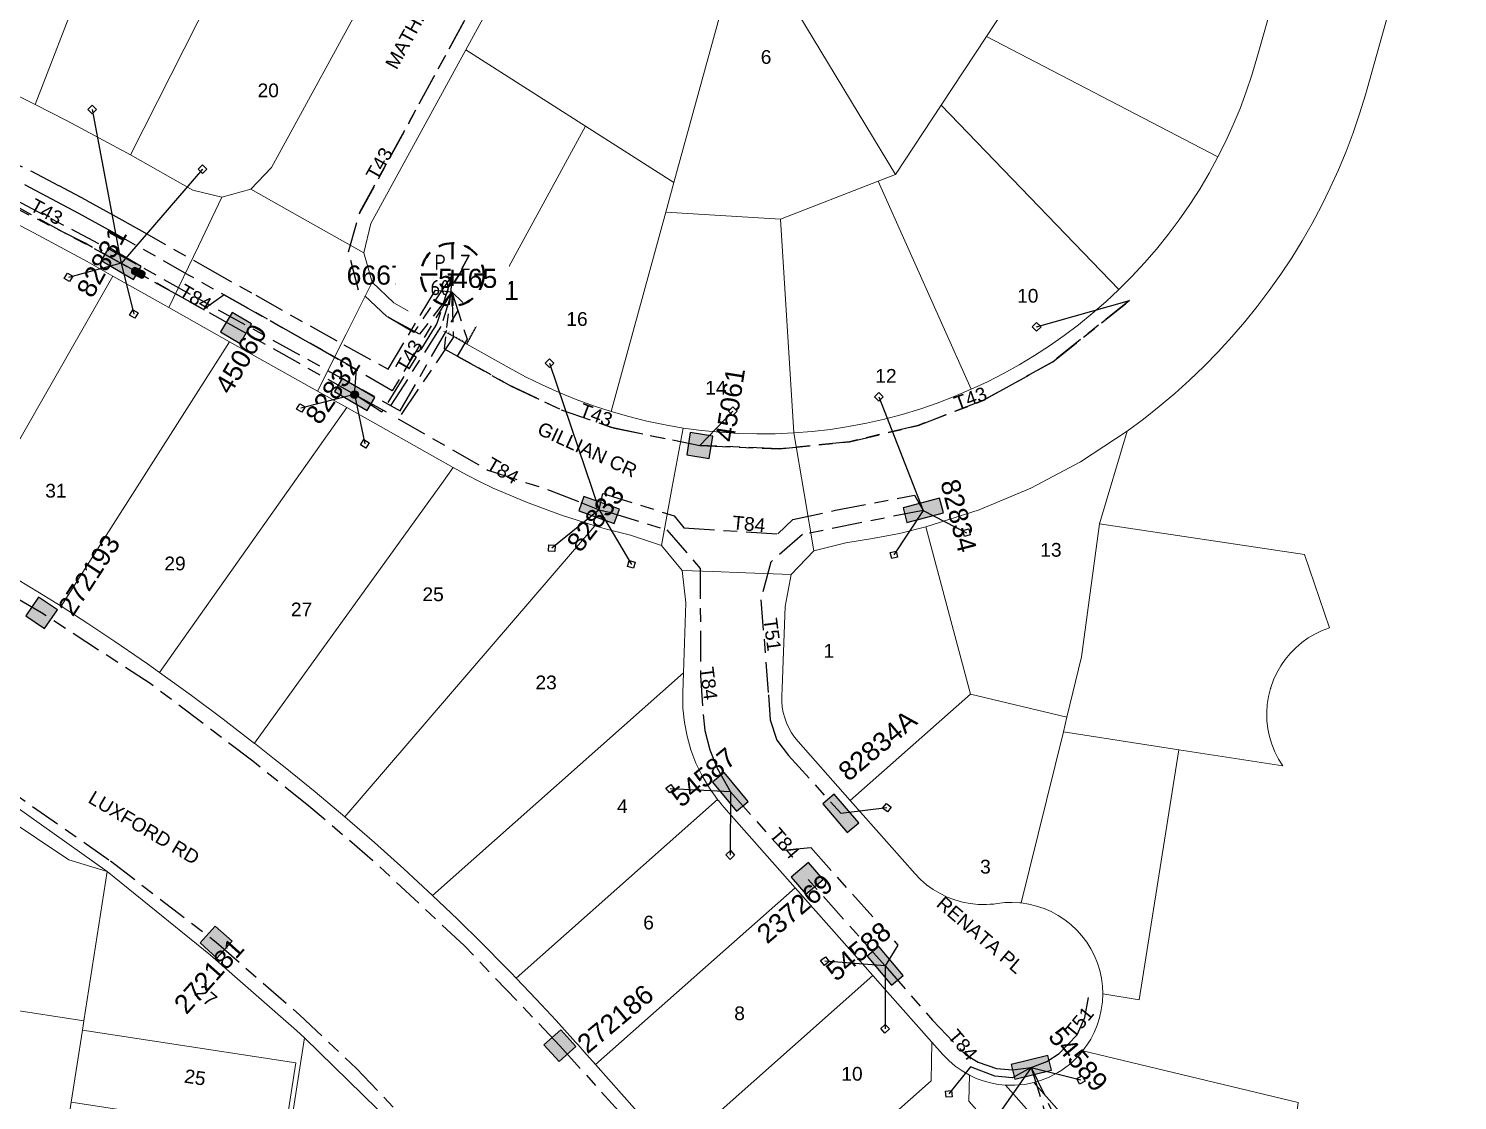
# Model space of a CAD drawing. Header units: metres. Extents: x 298351 to 299301, y 6265099 to 6266102.
# Drawn here: x 299109.7 to 299297.2, y 6265462.5 to 6265603.1 of the extents above; entities that cross this region are included whole.
import ezdxf
from ezdxf.enums import TextEntityAlignment as Align

# ---------------------------------------------------------------- set-up
doc = ezdxf.new("R2010")
doc.units = ezdxf.units.M
for name, pattern in [('Cable Exist UG', [8.2, 4, -1.2, 1.8, -1.2]), ('Dash', [5, 3, -2]), ('HIDDEN', [0.375, 0.25, -0.125]), ('HIDDEN2', [0.1875, 0.125, -0.0625])]:
    doc.linetypes.add(name, pattern=pattern)
doc.layers.get('0').update_dxf_attribs({"color": 6})
for name, color, linetype, lineweight in [('Cadastre Land Parcels_SP_EXT', 9, 'Continuous', 5), ('Cadastre Other Property_SP_EXT', 9, 'HIDDEN', 5), ('Cadastre Roads_SP_EXT', 9, 'Continuous', 5)]:
    doc.layers.add(name, color=color, linetype=linetype, lineweight=lineweight)
for name, color, linetype in [('Equip_HV_EXT', 7, 'Continuous'), ('Equip_LV_EXT', 7, 'Continuous'), ('Equip_SL_EXT', 7, 'Continuous'), ('Mains_HV_EXT', 7, 'Continuous'), ('Mains_LV_EXT', 7, 'Continuous'), ('Mains_LV_SL_EXT', 7, 'Continuous'), ('Mains_SL_EXT', 7, 'Continuous'), ('Services_SP_EXT', 7, 'Continuous'), ('Sub_SP_EXT', 7, 'Continuous'), ('SupportsUG_SP_LV_EXT', 7, 'Continuous'), ('SupportsUG_SP_LV_SL_EXT', 7, 'Continuous')]:
    doc.layers.add(name, color=color, linetype=linetype)
doc.layers.get('0').freeze()
doc.styles.add('COLUMN_LABEL', font='arial.ttf')
doc.styles.add('iecARIAL', font='arial.ttf', dxfattribs={"height": 2})
doc.styles.add('IESYMBOL1', font='isocp.shx')
doc.styles.add('POLE_LABEL', font='arial.ttf')
doc.styles.add('SLCP_LABEL', font='arial.ttf', dxfattribs={"height": 3.5})
doc.styles.get("Standard").update_dxf_attribs({"font": 'arial.ttf'})
doc.styles.add('SWITCH_LABEL', font='arial.ttf', dxfattribs={"height": 2.5})

# ---------------------------------------------------------------- blocks, each defined once
blk = doc.blocks.new('SUB_PADMOUNT_EXT')
for points in [[(0, 0), (-3.84, 1.92), (-3.84, -1.92)], [(0, 0), (3.84, 1.92), (3.84, -1.92)]]:
    blk.add_hatch(color=256).paths.add_polyline_path(points)
for p, q in [((3.84, 1.92), (-3.84, -1.92)), ((-3.84, 1.92), (3.84, -1.92))]:
    blk.add_line(p, q)
blk.add_lwpolyline([(-3.84, -1.92), (3.84, -1.92), (3.84, 1.92), (-3.84, 1.92)], close=True)
for tag, height, flags, p in [('ASSET_NUM', 3.5, 8, (2, 2)), ('STREET_CODE', 0.2, 9, (1.5, 0)), ('CONSTRUCTED_VOLTAGE', 0.2, 9, (1.5, -0.2)), ('OPERATING_VOLTAGE', 0.2, 9, (1.5, -0.6)), ('ORIENTATION', 0.2, 9, (1.5, -0.8)), ('OWNED_BY', 0.2, 9, (1.5, -1)), ('OPERATED_BY', 0.2, 9, (1.5, -1.2)), ('SECONDARY_VOLTAGE', 0.2, 9, (1.5, -1.6)), ('STATE', 0.2, 9, (1.5, -1.8)), ('NO_PHASES', 0.2, 9, (1.5, -0.4)), ('MAINTAINED_BY', 0.2, 9, (1.5, -1.4)), ('SUBSTATION_TYPE', 0.2, 9, (1.5, -2.2)), ('STREETNAME', 0.2, 9, (1.5, -3)), ('SUBURB', 0.2, 9, (1.5, -3.2)), ('Z', 0.2, 1, (1.5, -3.6)), ('PARENT', 0.2, 9, (1.5, -2)), ('USAGE', 0.2, 9, (1.5, -2.4)), ('LEGEND', 0.2, 9, (1.5, -2.6)), ('LOCATION', 0.2, 9, (1.5, -2.8)), ('NOTES', 0.2, 9, (1.5, -3.4))]:
    blk.add_attdef(tag, text='', height=height, dxfattribs=dict(flags=flags)).set_placement(p, align=Align.MIDDLE_LEFT)
blk = doc.blocks.new('COLUMN_EXT')
blk.add_hatch(color=256).paths.add_polyline_path([(-1.49, 1.48), (-1.49, -1.49), (1.48, -1.49), (1.48, 1.48)])
blk.add_lwpolyline([(-1.49, -1.49), (1.48, -1.49), (1.48, 1.48), (-1.49, 1.48)], close=True)
for tag, height, style, flags, p in [('ASSET_NUM', 2.5, 'COLUMN_LABEL', 8, (2, 2)), ('STRUCTURE_PLANT_NUMBER', 0.2, 'POLE_LABEL', 9, (1.81, 0.03)), ('STREET_CODE', 0.2, 'COLUMN_LABEL', 9, (1.81, -0.2))]:
    blk.add_attdef(tag, text='', height=height, dxfattribs=dict(style=style, flags=flags)).set_placement(p, align=Align.MIDDLE_LEFT)
at = {"flags": 9}
for tag, p in [('COLUMN_TYPE', (1.81, -0.4)), ('OWNED_BY', (1.81, -0.6)), ('STATE', (1.81, -0.8)), ('USAGE', (1.81, -1)), ('STREETNAME', (1.81, -1.6)), ('SUBURB', (1.81, -1.8)), ('LEGEND', (1.81, -1.2)), ('LOCATION', (1.81, -1.4)), ('NOTES', (1.81, -2))]:
    blk.add_attdef(tag, text='', height=0.2, dxfattribs=at).set_placement(p, align=Align.MIDDLE_LEFT)
at = {"flags": 1}
blk.add_attdef('Z', (1.81, -2.35), '', height=0.2, dxfattribs=at)
blk = doc.blocks.new('PILLAR_EXT')
blk.add_hatch(color=256).paths.add_polyline_path([(-2.475, 0.99), (-2.475, -0.99), (2.475, -0.99), (2.475, 0.99)])
blk.add_lwpolyline([(-2.475, -0.99), (2.475, -0.99), (2.475, 0.99), (-2.475, 0.99)], close=True)
at = {"style": 'iecARIAL', "flags": 8}
blk.add_attdef('ASSET_NUM', (1.5, 3.5), '', height=2.5, dxfattribs=at)
for tag, p, flags in [('OWNED_BY', (0, -0.2), 9), ('STATE', (0, -0.4), 9), ('SUPPORT_TYPE', (0, -0.6), 9), ('STREETNAME', (0, -1.8), 9), ('SUBURB', (0, -2), 1), ('USAGE', (0, -0.8), 9), ('LEGEND', (0, -1), 9), ('LOCATION', (0, -1.2), 9), ('NOTES', (0, -1.4), 9), ('PARENT', (0, -1.6), 9)]:
    blk.add_attdef(tag, p, '', height=0.2, dxfattribs=dict(flags=flags))
blk = doc.blocks.new('CCP_EXT')
at = {"flags": 9}
for tag, p in [('STATE', (0, -1.8)), ('NOTES', (0, -2))]:
    blk.add_attdef(tag, text='', height=0.2, dxfattribs=at).set_placement(p, align=Align.MIDDLE_LEFT)
blk.add_wipeout([(0, 0.57), (0.57, 0), (0, -0.57), (-0.57, 0)])
blk.add_lwpolyline([(-0.57, 0), (0, 0.57), (0.57, 0), (0, -0.57), (-0.57, 0)])
at = {"flags": 1}
blk.add_attdef('Z', (0, 0), '', height=0.2, dxfattribs=at)
at = {"flags": 9}
for tag, p in [('CCP_TYPE', (0, 0)), ('CONSTRUCTED_VOLTAGE', (0, -0.2)), ('OPERATING_VOLTAGE', (0, -0.6)), ('ORIENTATION', (0, -0.8)), ('OWNED_BY', (0, -1)), ('NO_PHASES', (0, -0.4)), ('USAGE', (0, -1.2)), ('LEGEND', (0, -1.4)), ('LIFE_SUPPORT', (0, -1.6))]:
    blk.add_attdef(tag, text='', height=0.2, dxfattribs=at).set_placement(p, align=Align.MIDDLE_LEFT)
blk = doc.blocks.new('LV_STJ_EXT')
h = blk.add_hatch(color=256)
edge = h.paths.add_edge_path()
edge.add_ellipse((-0.59, 0.13), major_axis=(0.226, 0.226), ratio=1, start_angle=45, end_angle=135)
edge.add_line((-0.91, 0.13), (-0.91, -0.13))
edge.add_ellipse((-0.59, -0.13), major_axis=(0.226, 0.226), ratio=1, start_angle=135, end_angle=225)
edge.add_line((-0.59, -0.45), (0.59, -0.45))
edge.add_ellipse((0.59, -0.13), major_axis=(-0.226, 0.226), ratio=1, start_angle=135, end_angle=225)
edge.add_line((0.91, -0.13), (0.91, 0.13))
edge.add_ellipse((0.59, 0.13), major_axis=(-0.226, 0.226), ratio=1, start_angle=225, end_angle=315)
edge.add_line((0.59, 0.45), (-0.59, 0.45))
blk.add_lwpolyline([(-0.91, 0.13), (-0.91, -0.13, 0.414214), (-0.59, -0.45), (0.59, -0.45, 0.414214), (0.91, -0.13), (0.91, 0.13, 0.414214), (0.59, 0.45), (-0.59, 0.45, 0.414214)], format="xyb", close=True)
at = {"flags": 1}
blk.add_attdef('Z', (0, 0), '', height=0.2, dxfattribs=at)
at = {"flags": 9}
for tag, p in [('ORIENTATION', (0, 0)), ('USAGE', (0, -0.2)), ('LEGEND', (0, -0.4)), ('NOTES', (0, -0.6))]:
    blk.add_attdef(tag, text='', height=0.2, dxfattribs=at).set_placement(p, align=Align.MIDDLE_LEFT)
blk = doc.blocks.new('LV_UG_DFUSE_CLOSED_EXT')
for points in [[(1, 0), (0, 0)], [(5.04, 0.73), (2.16, -0.72)], [(5.05, -0.71), (2.16, 0.72)], [(6.2, 0.01), (7.2, 0.01)]]:
    blk.add_lwpolyline(points)
for centre in [(1.8, 0), (5.4, 0.01)]:
    blk.add_circle(centre, 0.8)
at = {"flags": 9}
for tag, p in [('ACTUAL_STATUS', (0, 0)), ('CONSTRUCTED_VOLTAGE', (0, -0.2)), ('OPERATING_VOLTAGE', (0, -0.6)), ('ORIENTATION', (0, -0.8)), ('STATE', (0, -1)), ('SWITCH_TYPE', (0, -1.2)), ('NO_PHASES', (0, -0.4)), ('USAGE', (0, -1.4)), ('NOTES', (0, -1.6))]:
    blk.add_attdef(tag, text='', height=0.2, dxfattribs=at).set_placement(p, align=Align.MIDDLE_LEFT)
at = {"flags": 1}
blk.add_attdef('Z', (0, 0), '', height=0.2, dxfattribs=at)
blk = doc.blocks.new('SWG_HOLEC_SU_EXT')
blk.add_line((1.8, -2), (5.8, -2))
for points in [[(1, 0), (0, 0)], [(6.6, 0), (7.6, 0)]]:
    blk.add_lwpolyline(points)
for points in [[(1.8, -0.8, 1), (1.8, 0.8, 1)], [(5.8, -0.8, 1), (5.8, 0.8, 1)]]:
    blk.add_lwpolyline(points, format="xyb", close=True)
at = {"style": 'SWITCH_LABEL', "flags": 8}
blk.add_attdef('ASSET_NUM', text='', height=2.5, rotation=179.9544, dxfattribs=at).set_placement((-2.4, 0), align=Align.MIDDLE_LEFT)
at = {"flags": 1}
blk.add_attdef('Z', (0, 0), '', height=0.2, dxfattribs=at)
at = {"flags": 9}
for tag, p in [('ACTUAL_STATUS', (0, -0.4)), ('CONSTRUCTED_VOLTAGE', (0, -0.6)), ('OPERATING_VOLTAGE', (0, -1)), ('ORIENTATION', (0, -1.2)), ('OWNED_BY', (0, -1.4)), ('STATE', (0, -1.8)), ('NO_PHASES', (0, -0.8)), ('PARENT', (0, -1.6)), ('SWITCH_TYPE', (0, -2)), ('STREETNAME', (0, -2.6)), ('SUBURB', (0, -2.8)), ('USAGE', (0, -2.2)), ('LOCATION', (0, -2.4)), ('NOTES', (0, -3))]:
    blk.add_attdef(tag, text='', height=0.2, dxfattribs=at).set_placement(p, align=Align.MIDDLE_LEFT)
at = {"style": 'SWITCH_LABEL', "flags": 9}
blk.add_attdef('STREET_CODE', text='', height=0.2, dxfattribs=at).set_placement((0, -0.2), align=Align.MIDDLE_LEFT)
blk = doc.blocks.new('SLCP_ZELL_EXT')
blk.add_wipeout([(-0.24, 7.5), (-0.71, 7.47), (-1.17, 7.41), (-1.64, 7.32), (-2.09, 7.21), (-2.54, 7.06), (-2.98, 6.89), (-3.41, 6.69), (-3.82, 6.46), (-4.22, 6.21), (-4.6, 5.93), (-4.96, 5.63), (-5.31, 5.31), (-5.63, 4.96), (-5.93, 4.6), (-6.21, 4.22), (-6.46, 3.82), (-6.69, 3.41), (-6.89, 2.98), (-7.06, 2.54), (-7.21, 2.09), (-7.32, 1.64), (-7.41, 1.17), (-7.47, 0.71), (-7.5, 0.24), (-7.5, -0.24), (-7.47, -0.71), (-7.41, -1.17), (-7.32, -1.64), (-7.21, -2.09), (-7.06, -2.54), (-6.89, -2.98), (-6.69, -3.41), (-6.46, -3.82), (-6.21, -4.22), (-5.93, -4.6), (-5.63, -4.96), (-5.31, -5.31), (-4.96, -5.63), (-4.6, -5.93), (-4.22, -6.21), (-3.82, -6.46), (-3.41, -6.69), (-2.98, -6.89), (-2.54, -7.06), (-2.09, -7.21), (-1.64, -7.32), (-1.17, -7.41), (-0.71, -7.47), (-0.24, -7.5), (0.24, -7.5), (0.71, -7.47), (1.17, -7.41), (1.64, -7.32), (2.09, -7.21), (2.54, -7.06), (2.98, -6.89), (3.41, -6.69), (3.82, -6.46), (4.22, -6.21), (4.6, -5.93), (4.96, -5.63), (5.31, -5.31), (5.63, -4.96), (5.93, -4.6), (6.21, -4.22), (6.46, -3.82), (6.69, -3.41), (6.89, -2.98), (7.06, -2.54), (7.21, -2.09), (7.32, -1.64), (7.41, -1.17), (7.47, -0.71), (7.5, -0.24), (7.5, 0.24), (7.47, 0.71), (7.41, 1.17), (7.32, 1.64), (7.21, 2.09), (7.06, 2.54), (6.89, 2.98), (6.69, 3.41), (6.46, 3.82), (6.21, 4.22), (5.93, 4.6), (5.63, 4.96), (5.31, 5.31), (4.96, 5.63), (4.6, 5.93), (4.22, 6.21), (3.82, 6.46), (3.41, 6.69), (2.98, 6.89), (2.54, 7.06), (2.09, 7.21), (1.64, 7.32), (1.17, 7.41), (0.71, 7.47), (0.24, 7.5)])
at = {"linetype": 'Dash', "lineweight": 40, "ltscale": 0.7}
for p, q in [((0, 4.11), (0, -4.11)), ((-4.11, 0), (4.11, 0))]:
    blk.add_line(p, q, dxfattribs=at)
blk.add_circle((0, 0), 4.11, dxfattribs=at)
at = {"lineweight": 40, "style": 'IESYMBOL1'}
for s, p in [('P', (-1.6, 0)), ('Z', (1.7, 0)), ('60', (-1.61, -3.31))]:
    blk.add_text(s, height=2, dxfattribs=at).set_placement(p, align=Align.BOTTOM_CENTER)
at = {"style": 'SLCP_LABEL'}
for tag, height, flags, p in [('ASSET_NUM', 2.5, 8, (2, 2)), ('STREET_CODE', 0.2, 9, (0, -0.2))]:
    blk.add_attdef(tag, text='', height=height, dxfattribs=dict(at, flags=flags)).set_placement(p, align=Align.MIDDLE_LEFT)
at = {"flags": 1}
blk.add_attdef('Z', (0, 0), '', height=0.2, dxfattribs=at)
at = {"flags": 9}
for tag, p in [('CONSTRUCTED_VOLTAGE', (0, -0.4)), ('CONTROL_TYPE', (0, -0.6)), ('OPERATING_VOLTAGE', (0, -1)), ('ORIENTATION', (0, -1.2)), ('OWNED_BY', (0, -1.4)), ('NO_PHASES', (0, -0.8)), ('USAGE', (0, -1.6)), ('LOCATION', (0, -1.8)), ('STATE', (0, -2)), ('NOTES', (0, -2.2))]:
    blk.add_attdef(tag, text='', height=0.2, dxfattribs=at).set_placement(p, align=Align.MIDDLE_LEFT)
blk = doc.blocks.new('CONNECTOR_NODE_EXT')
h = blk.add_hatch(color=256)
edge = h.paths.add_edge_path()
edge.add_arc((0, 0), 0.5, 0, 360)
blk.add_circle((0, 0), 0.5)
at = {"flags": 1}
blk.add_attdef('Z', (0, 0), '', height=0.2, dxfattribs=at)
at = {"flags": 9}
for tag, p in [('CONNECTOR_TYPE', (0, 0)), ('CONSTRUCTED_VOLTAGE', (0, -0.2)), ('OPERATING_VOLTAGE', (0, -0.6)), ('ORIENTATION', (0, -0.8)), ('SUBTYPE', (0, -1)), ('NO_PHASES', (0, -0.4)), ('USAGE', (0, -1.2)), ('NOTES', (0, -1.4))]:
    blk.add_attdef(tag, text='', height=0.2, dxfattribs=at).set_placement(p, align=Align.MIDDLE_LEFT)

msp = doc.modelspace()

# ---------------------------------------------------------------- linework, layer by layer
at = {"layer": 'Cadastre Land Parcels_SP_EXT', "linetype": 'Continuous'}
for points in [[(299110.59, 6265593.12), (299116.62, 6265608.62), (299123.55, 6265626.44), (299117.88, 6265629.61), (299111.9, 6265632.93), (299109.7, 6265633.82), (299097.15, 6265599.55), (299101.66, 6265597.47), (299106.14, 6265595.33), (299110.59, 6265593.12)], [(299134.36, 6265620.47), (299123.55, 6265626.44), (299116.62, 6265608.62), (299110.59, 6265593.12), (299114.8, 6265590.97), (299118.98, 6265588.75), (299123.13, 6265586.49), (299139.01, 6265617.89), (299134.36, 6265620.47)], [(299229.46, 6265593.01), (299235.41, 6265602.04), (299242.01, 6265612.05), (299243.78, 6265614.8), (299238.41, 6265615.61), (299211.47, 6265619.46), (299211.43, 6265618.03), (299211.39, 6265616.59), (299211.17, 6265615.65), (299210.88, 6265614.73), (299210.53, 6265613.83), (299210.1, 6265612.97), (299209.61, 6265612.14), (299209.06, 6265611.35), (299208.45, 6265610.61), (299207.78, 6265609.91), (299223.48, 6265583.92), (299229.46, 6265593.01)], [(299138.89, 6265582.01), (299141.6, 6265584.84), (299154.85, 6265609.09), (299154.38, 6265609.35), (299139.01, 6265617.89), (299123.13, 6265586.49), (299131.31, 6265581.89), (299135.11, 6265580.93), (299138.89, 6265582.01)], [(299200.91, 6265606.54), (299199.91, 6265606.44), (299198.91, 6265606.41), (299197.91, 6265606.47), (299196.91, 6265606.6), (299195.93, 6265606.82), (299194.97, 6265607.12), (299194.03, 6265607.48), (299193.13, 6265607.93), (299192.27, 6265608.44), (299184.68, 6265613.4), (299180.3, 6265614.77), (299175.85, 6265613.65), (299172.64, 6265610.37), (299167.13, 6265600.28), (299182.82, 6265590.26), (299194.41, 6265582.86), (299200.91, 6265606.54)], [(299273.21, 6265607.38), (299247.9, 6265611.17), (299242.01, 6265612.05), (299235.41, 6265602.04), (299265.79, 6265586.23), (299266.83, 6265588.31), (299267.79, 6265590.43), (299268.69, 6265592.58), (299269.5, 6265594.76), (299270.25, 6265596.96), (299270.91, 6265599.19), (299273.21, 6265607.38)], [(299223.48, 6265583.92), (299207.78, 6265609.91), (299207.06, 6265609.27), (299206.28, 6265608.67), (299205.47, 6265608.15), (299204.61, 6265607.69), (299203.72, 6265607.29), (299202.81, 6265606.97), (299201.87, 6265606.72), (299200.91, 6265606.54), (299194.41, 6265582.86), (299193.36, 6265578.99), (299208.38, 6265578.07), (299221.23, 6265583.05), (299223.48, 6265583.92)], [(299265.79, 6265586.23), (299235.41, 6265602.04), (299229.46, 6265593.01), (299252.8, 6265568.83), (299254.51, 6265570.54), (299256.16, 6265572.32), (299257.74, 6265574.15), (299259.26, 6265576.04), (299260.71, 6265577.98), (299262.09, 6265579.97), (299263.4, 6265582.01), (299264.63, 6265584.1), (299265.79, 6265586.23)], [(299182.82, 6265590.26), (299167.13, 6265600.28), (299154.67, 6265577.48), (299153.73, 6265573.63), (299154.82, 6265569.82), (299157.67, 6265567.07), (299167.23, 6265561.69), (299169.88, 6265566.54), (299182.82, 6265590.26)], [(299252.8, 6265568.83), (299229.46, 6265593.01), (299223.48, 6265583.92), (299221.23, 6265583.05), (299233.42, 6265555.75), (299235.55, 6265556.74), (299237.64, 6265557.81), (299239.7, 6265558.95), (299241.71, 6265560.16), (299243.68, 6265561.45), (299245.6, 6265562.79), (299247.48, 6265564.21), (299249.31, 6265565.69), (299251.08, 6265567.23), (299252.8, 6265568.83)], [(299194.41, 6265582.86), (299182.82, 6265590.26), (299169.88, 6265566.54), (299167.23, 6265561.69), (299172.82, 6265558.55), (299174.96, 6265557.4), (299177.14, 6265556.32), (299179.35, 6265555.33), (299181.6, 6265554.42), (299183.88, 6265553.58), (299186.19, 6265552.83), (299193.36, 6265578.99), (299194.41, 6265582.86)], [(299233.42, 6265555.75), (299221.23, 6265583.05), (299208.38, 6265578.07), (299210.14, 6265550.02), (299212.54, 6265550.21), (299214.94, 6265550.49), (299217.32, 6265550.86), (299219.69, 6265551.31), (299222.04, 6265551.84), (299224.37, 6265552.46), (299226.67, 6265553.16), (299228.95, 6265553.94), (299231.2, 6265554.81), (299233.42, 6265555.75)], [(299120.81, 6265570.59), (299117.41, 6265572.5), (299113.94, 6265574.41), (299110.44, 6265576.28), (299106.93, 6265578.11), (299093.75, 6265554.65), (299086.97, 6265542.57), (299089.88, 6265541.08), (299091.56, 6265540.21), (299096.11, 6265537.78), (299100.61, 6265535.27), (299120.81, 6265570.59)], [(299208.38, 6265578.07), (299193.36, 6265578.99), (299186.19, 6265552.83), (299188.52, 6265552.17), (299190.87, 6265551.58), (299193.25, 6265551.09), (299195.64, 6265550.67), (299198.04, 6265550.35), (299200.45, 6265550.11), (299202.87, 6265549.96), (299205.3, 6265549.89), (299207.72, 6265549.91), (299210.14, 6265550.02), (299208.38, 6265578.07)], [(299128.15, 6265566.46), (299120.81, 6265570.59), (299100.61, 6265535.27), (299100.61, 6265535.27), (299102.21, 6265534.36), (299103.81, 6265533.43), (299105.43, 6265532.49), (299108.3, 6265530.81), (299111.16, 6265529.07), (299114, 6265527.3), (299136.11, 6265561.98), (299128.15, 6265566.46)], [(299126.93, 6265518.61), (299151.48, 6265553.34), (299147.66, 6265555.49), (299136.11, 6265561.98), (299114, 6265527.3), (299114, 6265527.29), (299117.54, 6265525.01), (299121.05, 6265522.68), (299124.52, 6265520.29), (299124.53, 6265520.29), (299125.33, 6265519.73), (299126.93, 6265518.61)], [(299165.47, 6265545.48), (299151.48, 6265553.34), (299126.93, 6265518.61), (299131.14, 6265515.57), (299135.29, 6265512.47), (299139.4, 6265509.3), (299139.4, 6265509.31), (299164.18, 6265543.68), (299165.47, 6265545.48)], [(299250.26, 6265538.1), (299253.9, 6265550.27), (299247.75, 6265546.23), (299241.26, 6265542.77), (299234.48, 6265539.92), (299227.48, 6265537.7), (299233.34, 6265515.76), (299245.97, 6265512.72), (299247.88, 6265520.65), (299250.26, 6265538.1)], [(299184.04, 6265537.84), (299179.52, 6265539.28), (299175.06, 6265540.93), (299170.68, 6265542.78), (299168.92, 6265543.64), (299167.19, 6265544.53), (299165.47, 6265545.48), (299164.18, 6265543.68), (299139.4, 6265509.31), (299142.03, 6265507.24), (299143.4, 6265506.16), (299147.35, 6265502.95), (299151.26, 6265499.68), (299184.04, 6265537.84)], [(299277.16, 6265534.06), (299250.26, 6265538.1), (299247.88, 6265520.65), (299245.97, 6265512.72), (299245.52, 6265510.82), (299260.65, 6265508.47), (299274.32, 6265506.35), (299273.75, 6265507.25), (299273.26, 6265508.19), (299272.86, 6265509.18), (299272.56, 6265510.19), (299272.33, 6265511.23), (299272.22, 6265512.29), (299272.19, 6265513.35), (299272.27, 6265514.41), (299272.44, 6265515.46), (299272.71, 6265516.52), (299272.72, 6265516.54), (299272.73, 6265516.57), (299272.74, 6265516.59), (299272.74, 6265516.62), (299272.75, 6265516.64), (299273.1, 6265517.62), (299273.53, 6265518.56), (299274.04, 6265519.46), (299274.62, 6265520.31), (299275.28, 6265521.11), (299276, 6265521.85), (299276.79, 6265522.52), (299277.63, 6265523.13), (299278.52, 6265523.65), (299279.45, 6265524.1), (299280.41, 6265524.47), (299277.16, 6265534.06)], [(299192.77, 6265535.27), (299188.71, 6265536.6), (299187.15, 6265537), (299185.59, 6265537.4), (299184.04, 6265537.84), (299151.26, 6265499.68), (299151.25, 6265499.67), (299155.13, 6265496.29), (299158.97, 6265492.86), (299162.75, 6265489.37), (299162.75, 6265489.37), (299195.68, 6265518.54), (299195.99, 6265527.72), (299195.48, 6265531.99), (299192.77, 6265535.27)], [(299227.48, 6265537.7), (299227.47, 6265537.7), (299224, 6265536.85), (299220.49, 6265536.17), (299216.95, 6265535.62), (299212.77, 6265534.55), (299209.79, 6265531.45), (299209.01, 6265527.24), (299208.61, 6265516.55), (299208.61, 6265516.53), (299208.57, 6265515.5), (299208.58, 6265514.78), (299208.64, 6265514.06), (299208.77, 6265513.35), (299208.95, 6265512.66), (299209.19, 6265511.98), (299209.49, 6265511.32), (299209.85, 6265510.7), (299210.25, 6265510.1), (299210.7, 6265509.54), (299217.56, 6265501.79), (299233.34, 6265515.76), (299227.48, 6265537.7)], [(299200.15, 6265501.92), (299199.07, 6265503.43), (299198.12, 6265505.03), (299197.31, 6265506.7), (299196.65, 6265508.44), (299196.15, 6265510.23), (299195.8, 6265512.06), (299195.6, 6265513.9), (299195.58, 6265515.76), (299195.58, 6265515.94), (299195.59, 6265515.99), (299195.68, 6265518.54), (299162.75, 6265489.37), (299166, 6265486.25), (299169.21, 6265483.1), (299172.38, 6265479.9), (299173.27, 6265478.98), (299173.49, 6265478.74), (299173.71, 6265478.51), (299200.15, 6265501.92)], [(299245.97, 6265512.72), (299233.34, 6265515.76), (299217.56, 6265501.79), (299226.05, 6265492.21), (299226.78, 6265491.46), (299227.57, 6265490.76), (299228.43, 6265490.14), (299229.33, 6265489.6), (299230.28, 6265489.14), (299231.26, 6265488.77), (299232.27, 6265488.48), (299233.3, 6265488.3), (299234.35, 6265488.18), (299235.41, 6265488.17), (299235.89, 6265488.19), (299236.38, 6265488.23), (299236.62, 6265488.26), (299236.86, 6265488.3), (299237.83, 6265488.41), (299238.81, 6265488.44), (299239.79, 6265488.39), (299239.82, 6265488.38), (299239.88, 6265488.39), (299239.92, 6265488.37), (299239.98, 6265488.37), (299245.52, 6265510.82), (299245.97, 6265512.72)], [(299084.49, 6265515.5), (299088.48, 6265511.7), (299089.97, 6265510.7), (299102.24, 6265502.54), (299115.01, 6265494.04), (299120.07, 6265492.49), (299102.79, 6265504.72), (299084.49, 6265515.5)], [(299260.65, 6265508.47), (299245.52, 6265510.82), (299239.98, 6265488.37), (299241, 6265488.21), (299242.01, 6265487.97), (299242.99, 6265487.64), (299243.93, 6265487.23), (299244.84, 6265486.73), (299245.7, 6265486.17), (299246.51, 6265485.54), (299247.26, 6265484.82), (299247.95, 6265484.06), (299248.58, 6265483.24), (299249.12, 6265482.36), (299249.59, 6265481.43), (299249.98, 6265480.48), (299250.28, 6265479.5), (299250.51, 6265478.49), (299250.64, 6265477.46), (299250.68, 6265476.43), (299255.45, 6265475.67), (299260.65, 6265508.47)], [(299120.07, 6265492.49), (299115.01, 6265494.04), (299102.24, 6265502.54), (299094.03, 6265479.76), (299082.42, 6265472.8), (299082.66, 6265472.22), (299082.86, 6265471.62), (299083.04, 6265471.02), (299083.18, 6265470.41), (299083.29, 6265469.79), (299083.37, 6265469.16), (299083.42, 6265468.54), (299083.43, 6265468.16), (299096.58, 6265476.06), (299117, 6265472.9), (299120.07, 6265492.49)], [(299210.32, 6265490.36), (299200.97, 6265500.92), (299200.73, 6265501.21), (299200.25, 6265501.79), (299200.22, 6265501.82), (299200.19, 6265501.85), (299200.16, 6265501.88), (299200.15, 6265501.92), (299173.71, 6265478.51), (299176.35, 6265475.74), (299178.95, 6265472.94), (299181.51, 6265470.1), (299181.88, 6265469.7), (299182.06, 6265469.49), (299182.42, 6265469.09), (299182.6, 6265468.88), (299184.13, 6265467.16), (299210.32, 6265490.36)], [(299145.94, 6265470.66), (299144.9, 6265471.66), (299133.61, 6265481.52), (299120.07, 6265492.49), (299117, 6265472.9), (299116.81, 6265471.69), (299144.79, 6265467.38), (299137.28, 6265419.07), (299137.78, 6265419.46), (299138, 6265419.61), (299145.94, 6265470.66)], [(299194.34, 6265455.63), (299220.53, 6265478.84), (299210.32, 6265490.36), (299184.13, 6265467.16), (299194.34, 6265455.63)], [(299228.25, 6265470.13), (299222.46, 6265476.66), (299220.53, 6265478.84), (299194.34, 6265455.63), (299204.54, 6265444.1), (299228.17, 6265465.03), (299228.25, 6265470.13)], [(299114.41, 6265456.27), (299115.34, 6265462.26), (299116.81, 6265471.69), (299117, 6265472.9), (299096.58, 6265476.06), (299083.43, 6265468.16), (299083.42, 6265467.53), (299083.38, 6265466.91), (299083.31, 6265466.28), (299083.28, 6265466.12), (299082.52, 6265461.2), (299114.41, 6265456.27)], [(299137.28, 6265419.07), (299144.79, 6265467.38), (299116.81, 6265471.69), (299115.34, 6265462.26), (299142.71, 6265458.05), (299136.55, 6265418.43), (299137.01, 6265418.85), (299137.28, 6265419.07)], [(299172.77, 6265442.29), (299165.57, 6265450.51), (299155.51, 6265461.34), (299145.94, 6265470.66), (299138, 6265419.61), (299138.52, 6265419.95), (299138.7, 6265420.06), (299142.28, 6265443.04), (299169.08, 6265438.85), (299172.77, 6265442.29)], [(299233.18, 6265465.78), (299232.22, 6265466.33), (299231.32, 6265466.97), (299230.47, 6265467.69), (299229.69, 6265468.49), (299228.25, 6265470.13), (299228.17, 6265465.03), (299204.54, 6265444.1), (299214.75, 6265432.58), (299239.83, 6265454.79), (299233.13, 6265462.35), (299233.18, 6265465.78)], [(299273.85, 6265446.3), (299276.17, 6265461.12), (299276.34, 6265462.21), (299248.08, 6265468.99), (299247.68, 6265468.51), (299247.25, 6265468.05), (299246.8, 6265467.61), (299246.32, 6265467.2), (299245.83, 6265466.81), (299245.31, 6265466.45), (299244.78, 6265466.12), (299244.23, 6265465.81), (299243.67, 6265465.54), (299243.09, 6265465.29), (299242.5, 6265465.07), (299241.9, 6265464.89), (299241.63, 6265464.82), (299271.47, 6265431.1), (299273.85, 6265446.3)], [(299237.93, 6265464.47), (299236.95, 6265464.57), (299235.97, 6265464.76), (299235.01, 6265465.02), (299234.08, 6265465.36), (299233.18, 6265465.78), (299233.13, 6265462.35), (299239.83, 6265454.79), (299214.75, 6265432.58), (299224.42, 6265421.65), (299224.99, 6265421.06), (299253.79, 6265446.57), (299237.93, 6265464.47)]]:
    msp.add_lwpolyline(points, close=True, dxfattribs=at)
at = {"layer": 'Cadastre Other Property_SP_EXT', "linetype": 'HIDDEN2'}
msp.add_lwpolyline([(299167.23, 6265561.78), (299169.87, 6265566.63), (299167.46, 6265567.96), (299164.83, 6265563.13), (299167.23, 6265561.78)], close=True, dxfattribs=at)
at = {"layer": 'Mains_LV_EXT', "linetype": 'Cable Exist UG'}
for points in [[(299121.9, 6265572.25), (299107.53, 6265580.04), (299093.56, 6265586.83)], [(299124.14, 6265571.03), (299121.89, 6265572.29)], [(299184.6, 6265539.92), (299185.07, 6265542.1), (299194.47, 6265539.15), (299195.73, 6265537.58), (299208.04, 6265536.77), (299210, 6265538.68), (299215.63, 6265539.89), (299225.99, 6265541.85), (299227.13, 6265539.87)]]:
    msp.add_lwpolyline(points, dxfattribs=at)
at = {"layer": 'Mains_LV_SL_EXT', "linetype": 'Cable Exist UG'}
for points in [[(299152.52, 6265555.06), (299136.97, 6265563.81)], [(299080.19, 6265520), (299103.55, 6265505.74), (299120.5, 6265493.88), (299134.35, 6265483.24)], [(299134.35, 6265483.24), (299145.31, 6265473.68), (299152.78, 6265466.67), (299168.38, 6265450.06), (299191.81, 6265424.47)]]:
    msp.add_lwpolyline(points, dxfattribs=at)
at = {"layer": 'Mains_SL_EXT', "linetype": 'Cable Exist UG'}
for points in [[(299111.45, 6265526.42), (299099.59, 6265533.31), (299089.62, 6265538.82), (299070.38, 6265547.65), (299062.41, 6265551.1), (299050.43, 6265556.02)], [(299179.45, 6265469.65), (299166.95, 6265482.74), (299154.89, 6265493.95), (299146.53, 6265501.08), (299139.18, 6265506.95), (299125.81, 6265517.08), (299111.45, 6265526.42)]]:
    msp.add_lwpolyline(points, dxfattribs=at)
at = {"layer": 'Services_SP_EXT'}
msp.add_lwpolyline([(299241.31, 6265466.8), (299237.36, 6265461.15)], dxfattribs=at)

# ---------------------------------------------------------------- block references
at = {"layer": 'Equip_LV_EXT', "rotation": 154.8784717011761}
msp.add_blockref('LV_STJ_EXT', (299124.14, 6265571.03), dxfattribs=at)
at = {"layer": 'Equip_LV_EXT'}
for p in [(299164.52, 6265569.21), (299164.86, 6265569.46), (299165.26, 6265569.54), (299164.31, 6265568.85)]:
    msp.add_blockref('LV_UG_DFUSE_CLOSED_EXT', p, dxfattribs=at)
at = {"layer": 'Equip_SL_EXT'}
msp.add_blockref('CONNECTOR_NODE_EXT', (299152.52, 6265555.06), dxfattribs=at)
at = {"layer": 'Sub_SP_EXT'}
ref = msp.add_blockref('SUB_PADMOUNT_EXT', (299165.26, 6265568.54), dxfattribs=at)
ref.add_attrib('ASSET_NUM', '5219', dxfattribs={"layer": '0', "height": 3.5}).set_placement((299167.26, 6265568.79), align=Align.BOTTOM_CENTER)
at = {"layer": 'SupportsUG_SP_LV_EXT'}
ref = msp.add_blockref('PILLAR_EXT', (299121.9, 6265572.25), dxfattribs=dict(at, rotation=329.550549044204))
ref.add_attrib('ASSET_NUM', '82831', dxfattribs={"layer": '0', "height": 2.5, "rotation": 61.561, "style": 'iecARIAL'}).set_placement((299123.4, 6265575.75), align=Align.BOTTOM_RIGHT)
ref = msp.add_blockref('PILLAR_EXT', (299152.52, 6265555.06), dxfattribs=dict(at, rotation=329.973819230056))
ref.add_attrib('ASSET_NUM', '82832', dxfattribs={"layer": '0', "height": 2.5, "rotation": 55.8626, "style": 'iecARIAL'}).set_placement((299154.02, 6265558.56), align=Align.BOTTOM_RIGHT)
ref = msp.add_blockref('PILLAR_EXT', (299227.13, 6265539.87), dxfattribs=dict(at, rotation=14.67290339960612))
ref.add_attrib('ASSET_NUM', '82834', dxfattribs={"layer": '0', "height": 2.5, "rotation": 284.3886, "style": 'iecARIAL'}).set_placement((299228.63, 6265543.37), align=Align.BOTTOM_LEFT)
ref = msp.add_blockref('PILLAR_EXT', (299184.6, 6265539.92), dxfattribs=dict(at, rotation=340.2447517425294))
ref.add_attrib('ASSET_NUM', '82833', dxfattribs={"layer": '0', "height": 2.5, "rotation": 52.2688, "style": 'iecARIAL'}).set_placement((299186.1, 6265543.42), align=Align.TOP_RIGHT)
ref = msp.add_blockref('PILLAR_EXT', (299216.3, 6265500.13), dxfattribs=dict(at, rotation=130.411628020274))
ref.add_attrib('ASSET_NUM', '82834A', dxfattribs={"layer": '0', "height": 2.5, "rotation": 40.0738, "style": 'iecARIAL'}).set_placement((299217.8, 6265503.63), align=Align.BOTTOM_LEFT)
ref = msp.add_blockref('PILLAR_EXT', (299201.82, 6265502.94), dxfattribs=dict(at, rotation=309.8442205739366))
ref.add_attrib('ASSET_NUM', '54587', dxfattribs={"layer": '0', "height": 2.5, "rotation": 39.8546, "style": 'iecARIAL'}).set_placement((299203.32, 6265506.44), align=Align.BOTTOM_RIGHT)
ref = msp.add_blockref('PILLAR_EXT', (299222.13, 6265480.11), dxfattribs=dict(at, rotation=309.8184102272487))
ref.add_attrib('ASSET_NUM', '54588', dxfattribs={"layer": '0', "height": 2.5, "rotation": 39.8546, "style": 'iecARIAL'}).set_placement((299223.63, 6265483.61), align=Align.BOTTOM_RIGHT)
ref = msp.add_blockref('PILLAR_EXT', (299241.31, 6265466.8), dxfattribs=dict(at, rotation=13.9906287464368))
ref.add_attrib('ASSET_NUM', '54589', dxfattribs={"layer": '0', "height": 2.5, "rotation": 310.228, "style": 'iecARIAL'}).set_placement((299242.81, 6265470.3), align=Align.BOTTOM_LEFT)
at = {"layer": 'SupportsUG_SP_LV_SL_EXT'}
ref = msp.add_blockref('COLUMN_EXT', (299136.97, 6265563.81), dxfattribs=dict(at, rotation=329.5505490066909))
ref.add_attrib('ASSET_NUM', '45060', dxfattribs={"layer": '0', "height": 2.5, "rotation": 59.5868, "style": 'COLUMN_LABEL'}).set_placement((299138.97, 6265564.56), align=Align.TOP_RIGHT)
ref = msp.add_blockref('COLUMN_EXT', (299197.8, 6265548.37), dxfattribs=dict(at, rotation=171.0893941802351))
ref.add_attrib('ASSET_NUM', '45061', dxfattribs={"layer": '0', "height": 2.5, "rotation": 81.1981, "style": 'COLUMN_LABEL'}).set_placement((299199.81, 6265549.12), align=Align.TOP_LEFT)
ref = msp.add_blockref('COLUMN_EXT', (299111.45, 6265526.42), dxfattribs=dict(at, rotation=145.9128645052218))
ref.add_attrib('ASSET_NUM', '272193', dxfattribs={"layer": '0', "height": 2.5, "rotation": 56.9821, "style": 'COLUMN_LABEL'}).set_placement((299113.45, 6265527.17), align=Align.TOP_LEFT)
ref = msp.add_blockref('COLUMN_EXT', (299211.91, 6265491.6), dxfattribs=dict(at, rotation=310.4839778542424))
ref.add_attrib('ASSET_NUM', '237269', dxfattribs={"layer": '0', "height": 2.5, "rotation": 40.3274, "style": 'COLUMN_LABEL'}).set_placement((299213.91, 6265492.35), align=Align.TOP_RIGHT)
ref = msp.add_blockref('COLUMN_EXT', (299134.35, 6265483.24), dxfattribs=dict(at, rotation=318.2534040045365))
ref.add_attrib('ASSET_NUM', '272181', dxfattribs={"layer": '0', "height": 2.5, "rotation": 48.2896, "style": 'COLUMN_LABEL'}).set_placement((299136.35, 6265483.99), align=Align.TOP_RIGHT)
ref = msp.add_blockref('COLUMN_EXT', (299179.45, 6265469.65), dxfattribs=dict(at, rotation=131.8762172238785))
ref.add_attrib('ASSET_NUM', '272186', dxfattribs={"layer": '0', "height": 2.5, "rotation": 39.8568, "style": 'COLUMN_LABEL'}).set_placement((299181.45, 6265470.4), align=Align.TOP_LEFT)

# ---------------------------------------------------------------- texts
at = {"layer": 'Cadastre Land Parcels_SP_EXT'}
for s, p in [('6', (299205.81, 6265598.44)), ('20', (299139.79, 6265594.06)), ('18', (299163.49, 6265575.85)), ('10', (299239.44, 6265567.11)), ('16', (299180.3, 6265564.07)), ('14', (299198.52, 6265555.05)), ('12', (299220.84, 6265556.61)), ('31', (299111.93, 6265541.55)), ('13', (299242.48, 6265533.79)), ('29', (299127.56, 6265532)), ('25', (299161.42, 6265527.96)), ('27', (299144.16, 6265525.97)), ('1', (299214.05, 6265520.54)), ('23', (299176.25, 6265516.4)), ('4', (299186.95, 6265500.15)), ('3', (299234.59, 6265492.23)), ('6', (299190.39, 6265484.9)), ('8', (299202.33, 6265473)), ('10', (299216.38, 6265465.06))]:
    msp.add_text(s, height=1.8, dxfattribs=at).set_placement(p)
for s, rotation, p in [('27', 320.1, (299131.37, 6265476.39)), ('25', 351.2765, (299130.07, 6265464.82))]:
    msp.add_text(s, height=1.8, rotation=rotation, dxfattribs=at).set_placement(p)
at = {"layer": 'Cadastre Roads_SP_EXT'}
for s, rotation, p in [('MATHESON GR', 61.3528, (299158.03, 6265597.56)), ('GILLIAN CR', 335.39, (299176.34, 6265549.93)), ('LUXFORD RD', 329.378, (299117.41, 6265501.63)), ('RENATA PL', 319.485, (299228.71, 6265488.03))]:
    msp.add_text(s, height=1.8, rotation=rotation, dxfattribs=at).set_placement(p)
at = {"layer": 'Mains_LV_EXT'}
for s, rotation, p in [('T43', 60.3591, (299155.47, 6265583.02)), ('T43', 331.4301, (299109.77, 6265579.29)), ('T84', 329.5388, (299129.32, 6265568.11)), ('T43', 59.6808, (299159.35, 6265557.8)), ('T43', 19.8383, (299231.59, 6265552.98)), ('T43', 339.6246, (299181.86, 6265552.29)), ('T84', 330.0846, (299169.63, 6265545.38)), ('T84', 354.5872, (299202.01, 6265537.4)), ('T51', 277.4615, (299206.15, 6265525.61)), ('T84', 277.4192, (299197.81, 6265519.21)), ('T84', 310.4224, (299206.87, 6265497.26)), ('T51', 50.5716, (299246.9, 6265470.47)), ('T84', 310.3029, (299230.24, 6265470.83))]:
    msp.add_text(s, height=1.8, rotation=rotation, dxfattribs=at).set_placement(p)

# ---------------------------------------------------------------- next in the draw order: block references
at = {"layer": 'Services_SP_EXT'}
for p in [(299118.09, 6265592.46), (299132.55, 6265584.62), (299167.46, 6265573.04), (299242.01, 6265563.94), (299178.11, 6265559.16), (299221.32, 6265554.76), (299202.13, 6265552.86)]:
    msp.add_blockref('CCP_EXT', p, dxfattribs=at)
for p, rotation in [((299114.98, 6265570.43), 194.4962117468403), ((299123.55, 6265565.62), 284.5324365260476), ((299145.47, 6265553.29), 194.580745857259), ((299153.86, 6265548.59), 284.6610882809095), ((299232.81, 6265536.94), 330.5566536796679), ((299178.4, 6265534.91), 222.1593415051674), ((299223.29, 6265534.02), 237.8112388599691), ((299188.83, 6265532.78), 299.0794892756376), ((299193.94, 6265503.36), 172.7747722578268), ((299222.37, 6265500.87), 7.159780588977946), ((299201.8, 6265494.66), 267.795042485515), ((299214.23, 6265480.75), 173.0110672878264), ((299222.12, 6265471.87), 267.9702629881592), ((299247.81, 6265465.16), 342.468946737819), ((299230.49, 6265463.32), 230.1533579725985)]:
    msp.add_blockref('CCP_EXT', p, dxfattribs=dict(at, rotation=rotation))

# ---------------------------------------------------------------- next in the draw order: linework, layer by layer
at = {"layer": 'Cadastre Roads_SP_EXT', "linetype": 'Continuous'}
for points in [[(299175.85, 6265613.65), (299170.26, 6265618.65), (299163.41, 6265624.76), (299154.85, 6265609.09), (299141.6, 6265584.84), (299138.89, 6265582.01), (299145.32, 6265578.38), (299153.73, 6265573.63), (299154.67, 6265577.48), (299167.13, 6265600.28), (299172.64, 6265610.37), (299175.85, 6265613.65)], [(299167.23, 6265561.69), (299157.67, 6265567.07), (299154.82, 6265569.82), (299151.41, 6265562.98), (299147.66, 6265555.49), (299151.48, 6265553.34), (299165.47, 6265545.48), (299167.19, 6265544.53), (299168.92, 6265543.64), (299170.68, 6265542.78), (299175.06, 6265540.93), (299179.52, 6265539.28), (299184.04, 6265537.84), (299185.59, 6265537.4), (299187.15, 6265537), (299188.71, 6265536.6), (299192.77, 6265535.27), (299194.2, 6265542.94), (299195.64, 6265550.67), (299193.25, 6265551.09), (299190.87, 6265551.58), (299188.52, 6265552.17), (299186.19, 6265552.83), (299183.88, 6265553.58), (299181.6, 6265554.42), (299179.35, 6265555.33), (299177.14, 6265556.32), (299174.96, 6265557.4), (299172.82, 6265558.55), (299167.23, 6265561.69)], [(299209.79, 6265531.45), (299203.85, 6265531.67), (299199.5, 6265531.83), (299195.48, 6265531.99), (299195.99, 6265527.72), (299195.68, 6265518.54), (299195.59, 6265515.99), (299195.58, 6265515.94), (299195.58, 6265515.76), (299195.6, 6265513.9), (299195.8, 6265512.06), (299196.15, 6265510.23), (299196.65, 6265508.44), (299197.31, 6265506.7), (299198.12, 6265505.03), (299199.07, 6265503.43), (299200.15, 6265501.92), (299200.16, 6265501.88), (299200.19, 6265501.85), (299200.22, 6265501.82), (299200.25, 6265501.79), (299200.73, 6265501.21), (299200.97, 6265500.92), (299210.32, 6265490.36), (299220.53, 6265478.84), (299222.46, 6265476.66), (299228.25, 6265470.13), (299229.69, 6265468.49), (299230.47, 6265467.69), (299231.32, 6265466.97), (299232.22, 6265466.33), (299233.18, 6265465.78), (299234.08, 6265465.36), (299235.01, 6265465.02), (299235.97, 6265464.76), (299236.95, 6265464.57), (299237.93, 6265464.47), (299238.52, 6265464.45), (299239.15, 6265464.46), (299239.78, 6265464.5), (299240.4, 6265464.57), (299240.68, 6265464.62), (299241.02, 6265464.68), (299241.63, 6265464.82), (299241.9, 6265464.89), (299242.5, 6265465.07), (299243.09, 6265465.29), (299243.67, 6265465.54), (299244.23, 6265465.81), (299244.78, 6265466.12), (299245.31, 6265466.45), (299245.83, 6265466.81), (299246.32, 6265467.2), (299246.8, 6265467.61), (299247.25, 6265468.05), (299247.68, 6265468.51), (299248.08, 6265468.99), (299248.35, 6265469.35), (299248.61, 6265469.72), (299248.86, 6265470.1), (299249.1, 6265470.51), (299249.34, 6265470.93), (299249.55, 6265471.36), (299249.95, 6265472.33), (299250.27, 6265473.32), (299250.49, 6265474.35), (299250.63, 6265475.38), (299250.68, 6265476.43), (299250.64, 6265477.46), (299250.51, 6265478.49), (299250.28, 6265479.5), (299249.98, 6265480.48), (299249.59, 6265481.43), (299249.12, 6265482.36), (299248.58, 6265483.24), (299247.95, 6265484.06), (299247.26, 6265484.82), (299246.51, 6265485.54), (299245.7, 6265486.17), (299244.84, 6265486.73), (299243.93, 6265487.23), (299242.99, 6265487.64), (299242.01, 6265487.97), (299241, 6265488.21), (299239.98, 6265488.37), (299239.92, 6265488.37), (299239.88, 6265488.39), (299239.82, 6265488.38), (299239.79, 6265488.39), (299238.81, 6265488.44), (299237.83, 6265488.41), (299236.86, 6265488.3), (299236.62, 6265488.26), (299236.38, 6265488.23), (299235.89, 6265488.19), (299235.41, 6265488.17), (299234.35, 6265488.18), (299233.3, 6265488.3), (299232.27, 6265488.48), (299231.26, 6265488.77), (299230.28, 6265489.14), (299229.33, 6265489.6), (299228.43, 6265490.14), (299227.57, 6265490.76), (299226.78, 6265491.46), (299226.05, 6265492.21), (299217.56, 6265501.79), (299210.7, 6265509.54), (299210.25, 6265510.1), (299209.85, 6265510.7), (299209.49, 6265511.32), (299209.19, 6265511.98), (299208.95, 6265512.66), (299208.77, 6265513.35), (299208.64, 6265514.06), (299208.58, 6265514.78), (299208.57, 6265515.5), (299208.61, 6265516.53), (299208.61, 6265516.55), (299209.01, 6265527.24), (299209.79, 6265531.45)]]:
    msp.add_lwpolyline(points, close=True, dxfattribs=at)
for points in [[(299273.21, 6265607.38), (299270.91, 6265599.19), (299270.25, 6265596.96), (299269.5, 6265594.76), (299268.69, 6265592.58), (299267.79, 6265590.43), (299266.83, 6265588.31), (299265.79, 6265586.23), (299264.63, 6265584.1), (299263.4, 6265582.01), (299262.09, 6265579.97), (299260.71, 6265577.98), (299259.26, 6265576.04), (299257.74, 6265574.15), (299256.16, 6265572.32), (299254.51, 6265570.54), (299252.8, 6265568.83), (299251.08, 6265567.23), (299249.31, 6265565.69), (299247.48, 6265564.21), (299245.6, 6265562.79), (299243.68, 6265561.45), (299241.71, 6265560.16), (299239.7, 6265558.95), (299237.64, 6265557.81), (299235.55, 6265556.74), (299233.42, 6265555.75), (299231.2, 6265554.81), (299228.95, 6265553.94), (299226.67, 6265553.16), (299224.37, 6265552.46), (299222.04, 6265551.84), (299219.69, 6265551.31), (299217.32, 6265550.86), (299214.94, 6265550.49), (299212.54, 6265550.21), (299210.14, 6265550.02), (299211.49, 6265542.1), (299212.77, 6265534.55), (299216.95, 6265535.62), (299220.49, 6265536.17), (299224, 6265536.85), (299227.47, 6265537.7), (299227.48, 6265537.7), (299234.48, 6265539.92), (299241.26, 6265542.77), (299247.75, 6265546.23), (299253.9, 6265550.27), (299256.03, 6265551.84), (299258.1, 6265553.48), (299260.12, 6265555.18), (299262.08, 6265556.95), (299263.99, 6265558.78), (299265.83, 6265560.67), (299267.62, 6265562.61), (299269.32, 6265564.59), (299270.96, 6265566.62), (299272.53, 6265568.7), (299274.04, 6265570.84), (299275.48, 6265573.01), (299276.85, 6265575.24), (299278.14, 6265577.5), (299279.37, 6265579.81), (299280.52, 6265582.16), (299281.61, 6265584.54), (299282.61, 6265586.95), (299283.54, 6265589.4), (299284.38, 6265591.87), (299285.15, 6265594.37), (299285.37, 6265595.15), (299290.15, 6265612.22)], [(299106.93, 6265578.11), (299110.44, 6265576.28), (299113.94, 6265574.41), (299117.41, 6265572.5), (299120.82, 6265570.59), (299128.15, 6265566.46), (299132.04, 6265574.54), (299132.04, 6265574.54), (299135.11, 6265580.93), (299131.31, 6265581.89), (299123.13, 6265586.49), (299118.98, 6265588.75), (299114.8, 6265590.97), (299110.59, 6265593.12), (299106.14, 6265595.33)]]:
    msp.add_lwpolyline(points, dxfattribs=at)
at = {"layer": 'Mains_LV_EXT', "linetype": 'Cable Exist UG'}
for points in [[(299152.52, 6265555.06), (299152.79, 6265558.36), (299135.4, 6265568.14), (299132.69, 6265566.22), (299124.14, 6265571.03)], [(299254.19, 6265567.4), (299244.11, 6265559.35), (299234.95, 6265554.26), (299226.46, 6265551.01), (299217.47, 6265548.87), (299208.24, 6265547.94), (299197.8, 6265548.37)], [(299184.6, 6265539.92), (299185.93, 6265539.65), (299193.47, 6265537.3), (299197.85, 6265532.25), (299197.92, 6265518.22), (299198.26, 6265513.1), (299198.46, 6265510.99), (299199.13, 6265508.46), (299200.07, 6265506.07), (299201.82, 6265502.94)], [(299227.13, 6265539.87), (299211.27, 6265536.7), (299207.11, 6265533.06), (299205.83, 6265528.14), (299206.81, 6265515.69), (299207.06, 6265512.41), (299207.91, 6265509.72), (299209.47, 6265507.73), (299216.3, 6265500.13)], [(299201.82, 6265502.94), (299208.65, 6265495.28), (299212.37, 6265495.63), (299223.81, 6265482.84), (299222.13, 6265480.11)], [(299222.13, 6265480.11), (299228.34, 6265473.01), (299232.66, 6265468.51), (299234.32, 6265467.47), (299236.75, 6265466.65), (299238.82, 6265466.46), (299241.31, 6265466.8)], [(299241.31, 6265466.8), (299243.33, 6265467.58), (299244.97, 6265468.61), (299247.33, 6265471.08), (299248.34, 6265473.33), (299248.82, 6265475.99)], [(299241.31, 6265466.8), (299243.46, 6265459.63), (299258.85, 6265442.3), (299257.82, 6265439.28), (299262.18, 6265434.31), (299266.2, 6265435.86), (299281, 6265419.14), (299280.27, 6265417.86), (299294.18, 6265403.84), (299297.22, 6265404.31)]]:
    msp.add_lwpolyline(points, dxfattribs=at)
at = {"layer": 'Mains_LV_SL_EXT', "linetype": 'Cable Exist UG'}
for points in [[(299222.13, 6265480.11), (299211.91, 6265491.6)], [(299241.31, 6265466.8), (299244.14, 6265460.84), (299261.32, 6265441.37), (299262.15, 6265438.88)]]:
    msp.add_lwpolyline(points, dxfattribs=at)
at = {"layer": 'Mains_SL_EXT', "linetype": 'Cable Exist UG'}
for points in [[(299136.97, 6265563.81), (299117.15, 6265574.9), (299093.63, 6265586.81)], [(299197.8, 6265548.37), (299208.24, 6265547.94), (299217.47, 6265548.87), (299226.46, 6265551.01), (299234.95, 6265554.26), (299244.11, 6265559.35), (299254.16, 6265567.37)], [(299179.45, 6265469.65), (299234.35, 6265408.6)]]:
    msp.add_lwpolyline(points, dxfattribs=at)
at = {"layer": 'Services_SP_EXT'}
for points in [[(299118.09, 6265592.46), (299121.9, 6265572.25)], [(299132.55, 6265584.62), (299121.9, 6265572.25)], [(299121.89, 6265572.29), (299114.98, 6265570.43)], [(299121.89, 6265572.29), (299123.55, 6265565.62)], [(299167.46, 6265573.04), (299165.26, 6265568.54)], [(299242.01, 6265563.94), (299254.19, 6265567.4)], [(299178.11, 6265559.16), (299184.6, 6265539.92)], [(299152.52, 6265555.06), (299145.47, 6265553.29)], [(299152.52, 6265555.06), (299153.86, 6265548.59)], [(299221.32, 6265554.76), (299227.13, 6265539.87)], [(299202.13, 6265552.86), (299197.8, 6265548.37)], [(299184.6, 6265539.92), (299178.4, 6265534.91)], [(299184.6, 6265539.92), (299188.83, 6265532.78)], [(299227.13, 6265539.87), (299223.29, 6265534.02)], [(299227.13, 6265539.87), (299232.81, 6265536.94)], [(299201.82, 6265502.94), (299193.94, 6265503.36)], [(299201.82, 6265502.94), (299201.8, 6265494.66)], [(299216.3, 6265500.13), (299222.37, 6265500.87)], [(299222.13, 6265480.11), (299214.23, 6265480.75)], [(299222.13, 6265480.11), (299222.12, 6265471.87)], [(299241.31, 6265466.8), (299238.82, 6265465.45), (299236.52, 6265465.67), (299233.35, 6265466.89), (299230.49, 6265463.32)], [(299241.31, 6265466.8), (299247.81, 6265465.16)]]:
    msp.add_lwpolyline(points, dxfattribs=at)

# ---------------------------------------------------------------- next in the draw order: block references
at = {"layer": 'Equip_HV_EXT'}
ref = msp.add_blockref('SWG_HOLEC_SU_EXT', (299163.58, 6265569.48), dxfattribs=dict(at, rotation=59.03624353084169))
ref.add_attrib('ASSET_NUM', '66678', dxfattribs={"layer": '0', "height": 2.5, "style": 'SWITCH_LABEL'}).set_placement((299161.18, 6265570.73), align=Align.MIDDLE_RIGHT)
ref = msp.add_blockref('SWG_HOLEC_SU_EXT', (299164.27, 6265566.88), dxfattribs=dict(at, rotation=59.30469880954718))
ref.add_attrib('ASSET_NUM', '66862', dxfattribs={"layer": '0', "height": 2.5, "style": 'SWITCH_LABEL'}).set_placement((299161.87, 6265568.13), align=Align.MIDDLE_LEFT)
ref = msp.add_blockref('SWG_HOLEC_SU_EXT', (299166.75, 6265567.44), dxfattribs=dict(at, rotation=61.58236181642317))
ref.add_attrib('ASSET_NUM', '66861', dxfattribs={"layer": '0', "height": 2.5, "style": 'SWITCH_LABEL'}).set_placement((299164.36, 6265568.69), align=Align.MIDDLE_LEFT)

# ---------------------------------------------------------------- next in the draw order: block references
at = {"layer": 'Equip_SL_EXT'}
ref = msp.add_blockref('SLCP_ZELL_EXT', (299165.35, 6265570.8), dxfattribs=at)
ref.add_attrib('ASSET_NUM', '5465', dxfattribs={"layer": '0', "height": 2.5, "style": 'SLCP_LABEL'}).set_placement((299167.36, 6265571.55), align=Align.TOP_CENTER)

# ---------------------------------------------------------------- next in the draw order: linework, layer by layer
at = {"layer": 'Mains_HV_EXT', "linetype": 'Cable Exist UG'}
for points in [[(299037.47, 6265559.71), (299025.44, 6265562.14), (299047.5, 6265604.84), (299063.76, 6265599.99), (299071.57, 6265597.14), (299078.77, 6265594.32), (299083.73, 6265592.27), (299087.85, 6265590.49), (299098.04, 6265585.62), (299108.13, 6265580.55), (299120.3, 6265574.15), (299158.51, 6265552.93), (299166.71, 6265567.15), (299165.26, 6265568.54)], [(299105.35, 6265586.74), (299110.12, 6265584.34), (299113.71, 6265582.47), (299117.28, 6265580.56), (299120.81, 6265578.62), (299124.24, 6265576.7), (299124.24, 6265576.7), (299132.9, 6265571.82), (299139.54, 6265568.08), (299151.09, 6265561.59), (299151.09, 6265561.59), (299156.92, 6265558.4), (299163.12, 6265568.74), (299165.26, 6265568.54)], [(299165.26, 6265568.54), (299157.46, 6265555.56), (299147.56, 6265561.28), (299147.56, 6265561.28), (299138.56, 6265566.34), (299130.92, 6265570.64), (299120.7, 6265576.39), (299120.7, 6265576.39), (299119.84, 6265576.87), (299116.32, 6265578.8), (299112.78, 6265580.7), (299109.21, 6265582.56)]]:
    msp.add_lwpolyline(points, dxfattribs=at)
at = {"layer": 'Mains_LV_EXT', "linetype": 'Cable Exist UG'}
for points in [[(299165.26, 6265568.54), (299161.04, 6265562.96), (299156.77, 6265565.29), (299153.05, 6265568.76), (299151.71, 6265573.79), (299153.17, 6265578.81), (299169.2, 6265608.26)], [(299165.26, 6265568.54), (299163.85, 6265563.97), (299156.69, 6265552.73), (299152.52, 6265555.06)], [(299165.26, 6265568.54), (299165.47, 6265562.54), (299158.23, 6265551.88), (299170.02, 6265545.16), (299178.18, 6265542.49), (299182.22, 6265540.88), (299184.6, 6265539.92)], [(299165.26, 6265568.54), (299167.28, 6265562.33), (299165.99, 6265560.11), (299172.75, 6265556.32), (299179.64, 6265553.06), (299186.4, 6265550.7), (299197.8, 6265548.37)]]:
    msp.add_lwpolyline(points, dxfattribs=at)
at = {"layer": 'Mains_SL_EXT', "linetype": 'Cable Exist UG'}
for points in [[(299165.35, 6265570.8), (299160.3, 6265563.2), (299156.77, 6265565.29), (299153.05, 6265568.76), (299151.71, 6265573.79), (299153.25, 6265579.05), (299182.44, 6265632.48), (299178.01, 6265635.37), (299176.64, 6265640.15)], [(299165.35, 6265570.8), (299163.33, 6265564.38), (299156.08, 6265552.76), (299152.52, 6265555.06)], [(299165.35, 6265570.8), (299164.27, 6265561.07), (299173.08, 6265556.17), (299179.64, 6265553.06), (299186.22, 6265550.76), (299197.8, 6265548.37)]]:
    msp.add_lwpolyline(points, dxfattribs=at)

doc.saveas('drawing.dxf')
